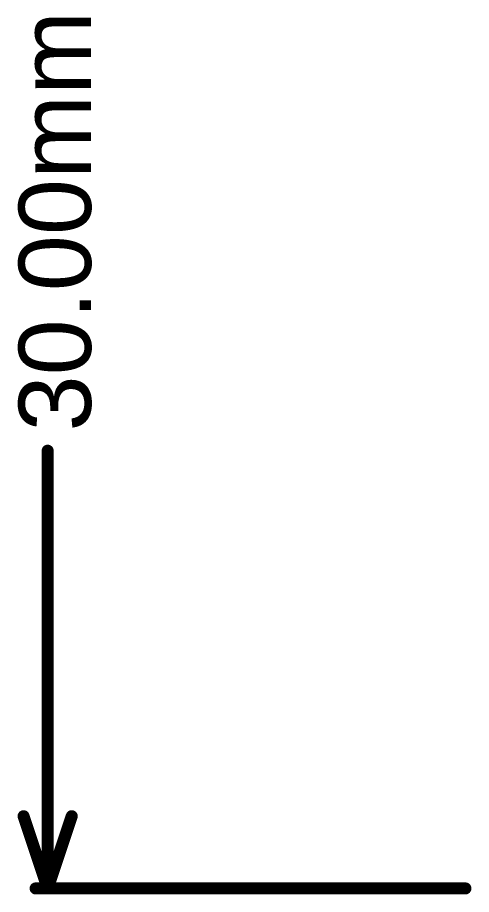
# Model space of a CAD drawing. Header units: inches. Extents: x -10 to 344, y -7 to 75.
# Drawn here: x -9.83 to -0.25, y -0.13 to 18.38 of the extents above; entities that cross this region are included whole.
import ezdxf

# ---------------------------------------------------------------- set-up
doc = ezdxf.new("R2010")
doc.units = ezdxf.units.IN
doc.layers.add('Dimensions', color=6, linetype='Continuous')
doc.styles.add('Arial', font='', dxfattribs={"height": 0.2})
doc.styles.get('Arial').set_extended_font_data('Arial')

msp = doc.modelspace()

# ---------------------------------------------------------------- linework, layer by layer
at = {"layer": 'Dimensions', "const_width": 0.254}
for points in [[(-9.195, 0.002), (-9.195, 9.237)], [(-9.703, 1.526), (-9.195, 0.002)], [(-9.195, 0.002), (-8.687, 1.526)], [(-9.449, 0.002), (-0.381, 0.002)]]:
    msp.add_lwpolyline(points, dxfattribs=at)
at = {"layer": 'Dimensions', "const_width": 0.127}
for points in [[(-9.258, 9.237, 1), (-9.131, 9.237, 1)], [(-9.766, 1.526, 1), (-9.639, 1.526, 1)], [(-8.75, 1.526, 1), (-8.623, 1.526, 1)], [(-9.512, 0.002, 1), (-9.385, 0.002, 1)], [(-9.258, 0.002, 1), (-9.131, 0.002, 1)], [(-9.258, 0.002, 1), (-9.131, 0.002, 1)], [(-9.258, 0.002, 1), (-9.131, 0.002, 1)], [(-0.445, 0.002, 1), (-0.318, 0.002, 1)]]:
    msp.add_lwpolyline(points, format="xyb", close=True, dxfattribs=at)

# ---------------------------------------------------------------- texts
at = {"layer": 'Dimensions', "style": 'Arial'}
msp.add_text('30.00mm', height=1.524, rotation=90, dxfattribs=at).set_placement((-8.281, 9.643))

doc.saveas('drawing.dxf')
